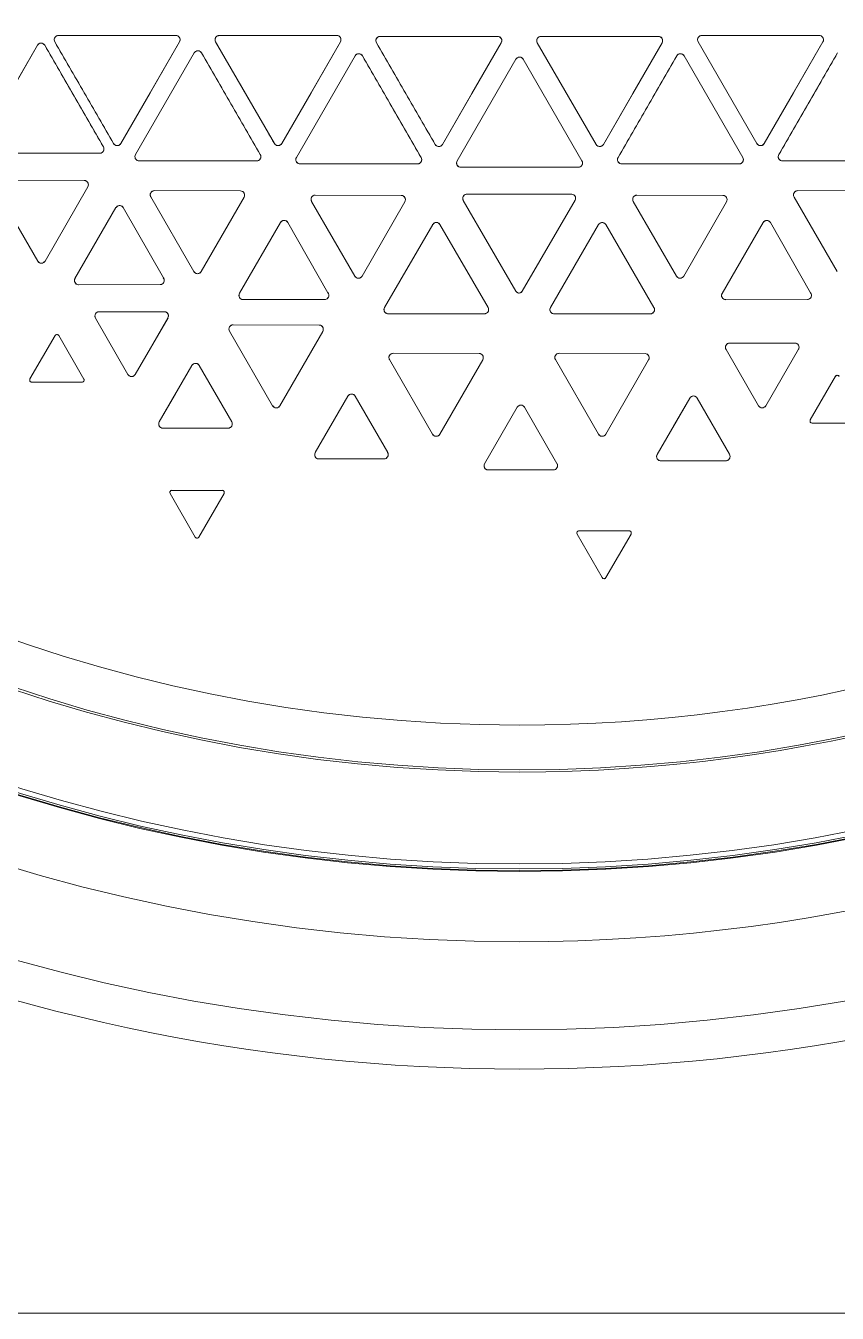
# Model space of a CAD drawing. Header units: millimetres. Extents: x 177 to 25619, y -4018 to 1995.
# Drawn here: x 1574.3 to 1765.7, y -2323.1 to -2019.4 of the extents above; entities that cross this region are included whole.
import ezdxf

# ---------------------------------------------------------------- set-up
doc = ezdxf.new("R2010")
doc.units = ezdxf.units.MM
doc.layers.add('A-ELEC-MECH-EQUIP', color=7, linetype='Continuous', lineweight=5)
doc.layers.add('CASSETTE UNIT 2.5 TR', color=7, linetype='Continuous', lineweight=9)

# ---------------------------------------------------------------- blocks, each defined once
blk = doc.blocks.new('CAN_MC-MCH_Cassette Indoor Unit3 - 2_0 TR-1100603-CONCOURSE LEVEL  VAC LAYOUT SHEET 2 OF 2')
at = {"layer": 'A-ELEC-MECH-EQUIP', "color": 3, "true_color": 0x00ff00}
for p, q in [((-500.38, 459.13), (-500.38, -459.13)), ((-500.38, -459.13), (-500.38, 459.13)), ((-226.73, 98.94), (-226.73, 126.64)), ((-201.25, 113.65), (-225.24, 127.5)), ((-225.24, 127.5), (-201.25, 113.65)), ((-234.58, 123.75), (-252.17, 113.57)), ((-252.17, 113.57), (-234.58, 123.75)), ((-233.13, 102.61), (-233.08, 122.89)), ((-233.08, 122.89), (-233.13, 102.61)), ((-280.74, 114.95), (-280.74, 103.1)), ((-280.74, 103.1), (-280.74, 114.95)), ((-269.71, 109.48), (-279.97, 115.39)), ((-279.97, 115.39), (-269.71, 109.48)), ((-252.17, 111.84), (-234.64, 101.75)), ((-234.64, 101.75), (-252.17, 111.84)), ((-252.17, 111.84), (-252.17, 111.84)), ((-201.25, 111.92), (-225.24, 98.07)), ((-224.44, 95.69), (-200.45, 109.54)), ((-280, 102.66), (-269.71, 108.6)), ((-269.71, 108.6), (-280, 102.66)), ((-198.95, 108.67), (-198.95, 80.97)), ((-257.75, 103.91), (-257.7, 84.66)), ((-257.7, 84.66), (-257.75, 103.91)), ((-239.56, 95.11), (-256.25, 104.78)), ((-256.25, 104.78), (-239.56, 95.11)), ((-280, 102.66), (-280, 102.66)), ((-233.13, 102.61), (-233.13, 102.61)), ((-265.63, 99.94), (-278.91, 92.29)), ((-278.91, 92.29), (-265.63, 99.94)), ((-265.63, 99.94), (-265.63, 99.94)), ((-264.11, 83.71), (-264.11, 99.05)), ((-264.11, 99.05), (-264.11, 83.71)), ((-278.91, 92.29), (-278.91, 92.29)), ((-256.11, 83.94), (-239.56, 93.38)), ((-239.56, 93.38), (-256.11, 83.94)), ((-239.56, 93.38), (-239.56, 93.38)), ((-200.45, 80.11), (-224.44, 93.96)), ((-224.44, 93.96), (-224.44, 93.96)), ((-265.59, 82.84), (-278.91, 90.57)), ((-228.53, 61.93), (-228.53, 89.63)), ((-228.53, 89.63), (-228.53, 89.63)), ((-203.05, 76.64), (-227.04, 90.5)), ((-227.04, 90.5), (-203.05, 76.64)), ((-237.05, 86.9), (-254.64, 76.72)), ((-254.64, 76.72), (-237.05, 86.9)), ((-235.6, 65.77), (-235.55, 86.04)), ((-235.55, 86.04), (-235.6, 65.77)), ((-235.55, 86.04), (-235.55, 86.04)), ((-307, 82.36), (-317.28, 76.42)), ((-317.28, 76.42), (-307, 82.36)), ((-307, 82.36), (-307, 82.36)), ((-291.59, 84.04), (-291.59, 68.7)), ((-291.59, 68.7), (-291.59, 84.04)), ((-290.1, 84.92), (-276.79, 77.19)), ((-256.11, 83.94), (-256.11, 83.94)), ((-306.26, 70.07), (-306.26, 81.92)), ((-306.26, 81.92), (-306.26, 70.07)), ((-317.28, 75.54), (-307.02, 69.63)), ((-307.02, 69.63), (-317.28, 75.54)), ((-290.06, 67.82), (-276.79, 75.47)), ((-276.79, 75.47), (-290.06, 67.82)), ((-276.79, 75.47), (-276.79, 75.47)), ((-254.64, 74.99), (-237.11, 64.91)), ((-237.11, 64.91), (-254.64, 74.99)), ((-254.64, 74.99), (-254.64, 74.99)), ((-203.05, 74.92), (-227.04, 61.07)), ((-224.44, 57.76), (-200.45, 71.61)), ((-198.95, 70.74), (-198.95, 43.04)), ((-290.06, 67.82), (-290.06, 67.82)), ((-268.7, 68.34), (-286.3, 58.16)), ((-286.3, 58.16), (-268.7, 68.34)), ((-267.26, 47.2), (-267.2, 67.48)), ((-267.2, 67.48), (-267.26, 47.2)), ((-267.2, 67.48), (-267.2, 67.48)), ((-261.26, 65.1), (-261.21, 45.84)), ((-261.21, 45.84), (-261.26, 65.1)), ((-243.07, 56.29), (-259.76, 65.97)), ((-259.76, 65.97), (-243.07, 56.29)), ((-235.6, 65.77), (-235.6, 65.77)), ((-286.3, 56.43), (-268.76, 46.34)), ((-268.76, 46.34), (-286.3, 56.43)), ((-286.3, 56.43), (-286.3, 56.43)), ((-200.45, 42.18), (-224.44, 56.03)), ((-224.44, 56.03), (-224.44, 56.03)), ((-259.62, 45.13), (-243.07, 54.57)), ((-243.07, 54.57), (-259.62, 45.13)), ((-243.07, 54.57), (-243.07, 54.57)), ((-229.23, 51.7), (-229.23, 24)), ((-229.23, 24), (-229.23, 51.7)), ((-229.23, 51.7), (-229.23, 51.7)), ((-203.75, 38.72), (-227.74, 52.57)), ((-227.74, 52.57), (-203.75, 38.72)), ((-238.11, 48.97), (-255.71, 38.79)), ((-255.71, 38.79), (-238.11, 48.97)), ((-298.84, 47.25), (-298.84, 31.92)), ((-298.84, 31.92), (-298.84, 47.25)), ((-297.35, 48.13), (-284.04, 40.4)), ((-267.26, 47.2), (-267.26, 47.2)), ((-236.67, 27.84), (-236.61, 48.11)), ((-236.61, 48.11), (-236.67, 27.84)), ((-236.61, 48.11), (-236.61, 48.11)), ((-259.62, 45.13), (-259.62, 45.13)), ((-297.31, 31.03), (-284.04, 38.68)), ((-284.04, 38.68), (-297.31, 31.03)), ((-284.04, 38.68), (-284.04, 38.68)), ((-255.71, 37.07), (-238.17, 26.98)), ((-238.17, 26.98), (-255.71, 37.07)), ((-255.71, 37.07), (-255.71, 37.07)), ((-203.75, 36.99), (-227.74, 23.14)), ((-224.64, 19.83), (-200.65, 33.68)), ((-297.31, 31.03), (-297.31, 31.03)), ((-275.42, 30.61), (-293.01, 20.43)), ((-293.01, 20.43), (-275.42, 30.61)), ((-264.59, 30.92), (-264.59, 8.22)), ((-264.59, 8.22), (-264.59, 30.92)), ((-264.59, 30.92), (-264.59, 30.92)), ((-243.55, 20.42), (-263.11, 31.77)), ((-263.11, 31.77), (-243.55, 20.42)), ((-199.15, 32.82), (-199.15, 5.11)), ((-273.97, 9.47), (-273.92, 29.75)), ((-273.92, 29.75), (-273.97, 9.47)), ((-273.92, 29.75), (-273.92, 29.75)), ((-236.67, 27.84), (-236.67, 27.84)), ((-293.01, 18.7), (-275.47, 8.61)), ((-275.47, 8.61), (-293.01, 18.7)), ((-293.01, 18.7), (-293.01, 18.7)), ((-263.1, 7.35), (-243.55, 18.7)), ((-243.55, 18.7), (-263.1, 7.35)), ((-200.65, 4.25), (-224.64, 18.1)), ((-224.64, 18.1), (-224.64, 18.1)), ((-237.87, 13.2), (-259.28, 0.78)), ((-259.28, 0.78), (-237.87, 13.2)), ((-236.39, 0), (-236.39, 12.2)), ((-236.39, 12.2), (-236.39, -12.37)), ((-236.39, 12.2), (-236.39, 12.2)), ((-230.03, 13.77), (-230.03, 0)), ((-230.03, -13.93), (-230.03, 13.77)), ((-230.03, 13.77), (-230.03, 13.77)), ((-204.55, 0.79), (-228.54, 14.64)), ((-228.54, 14.64), (-204.55, 0.79)), ((-273.97, 9.47), (-273.97, 9.47)), ((-301.44, 7.32), (-301.44, 0)), ((-301.44, -8.02), (-301.44, 7.32)), ((-299.96, 8.19), (-286.64, 0.46)), ((-263.1, 7.35), (-263.1, 7.35)), ((-301.44, 0), (-301.44, -8.02)), ((-230.03, 0), (-230.03, -13.93)), ((-299.92, -8.9), (-286.64, -1.25)), ((-286.64, -1.25), (-299.92, -8.9)), ((-286.64, -1.25), (-286.64, -1.25)), ((-259.28, -0.71), (-237.79, -13.17)), ((-237.79, -13.17), (-259.28, -0.71)), ((-236.39, -12.37), (-236.39, 0)), ((-228.54, -14.79), (-204.55, -0.94)), ((-204.55, -0.94), (-228.54, -14.79)), ((-200.65, -4.25), (-224.64, -18.1)), ((-224.64, -18.1), (-200.65, -4.25)), ((-199.15, -5.11), (-199.15, -32.82)), ((-299.92, -8.9), (-299.92, -8.9)), ((-275.42, -8.52), (-293.01, -18.7)), ((-293.01, -18.7), (-275.42, -8.52)), ((-264.61, -8.21), (-264.61, -30.91)), ((-264.61, -30.91), (-264.61, -8.21)), ((-264.61, -8.21), (-264.61, -8.21)), ((-243.57, -18.7), (-263.13, -7.35)), ((-263.13, -7.35), (-243.57, -18.7)), ((-273.97, -29.66), (-273.92, -9.38)), ((-273.92, -9.38), (-273.97, -29.66)), ((-273.92, -9.38), (-273.92, -9.38)), ((-316.56, -13.63), (-326.85, -19.57)), ((-326.85, -19.57), (-316.56, -13.63)), ((-316.56, -13.63), (-316.56, -13.63)), ((-315.82, -25.92), (-315.82, -14.07)), ((-315.82, -14.07), (-315.82, -25.92)), ((-237.79, -13.17), (-237.79, -13.17)), ((-326.85, -20.44), (-316.59, -26.36)), ((-316.59, -26.36), (-326.85, -20.44)), ((-293.01, -20.43), (-275.47, -30.52)), ((-275.47, -30.52), (-293.01, -20.43)), ((-293.01, -20.43), (-293.01, -20.43)), ((-263.12, -31.77), (-243.57, -20.43)), ((-243.57, -20.43), (-263.12, -31.77)), ((-200.65, -33.68), (-224.64, -19.83)), ((-224.64, -19.83), (-224.64, -19.83)), ((-229.23, -24.16), (-229.23, -51.86)), ((-229.23, -51.86), (-229.23, -24.16)), ((-229.23, -24.16), (-229.23, -24.16)), ((-227.74, -23.29), (-203.75, -37.14)), ((-238.11, -26.89), (-255.71, -37.07)), ((-255.71, -37.07), (-238.11, -26.89)), ((-273.97, -29.66), (-273.97, -29.66)), ((-236.67, -48.02), (-236.61, -27.75)), ((-236.61, -27.75), (-236.67, -48.02)), ((-236.61, -27.75), (-236.61, -27.75)), ((-299.28, -33.37), (-299.28, -48.7)), ((-299.28, -48.7), (-299.28, -33.37)), ((-297.79, -32.49), (-284.48, -40.22)), ((-263.12, -31.77), (-263.12, -31.77)), ((-255.71, -38.79), (-238.17, -48.88)), ((-238.17, -48.88), (-255.71, -38.79)), ((-255.71, -38.79), (-255.71, -38.79)), ((-227.74, -52.72), (-203.75, -38.87)), ((-203.75, -38.87), (-227.74, -52.72)), ((-297.75, -49.59), (-284.48, -41.94)), ((-284.48, -41.94), (-297.75, -49.59)), ((-284.48, -41.94), (-284.48, -41.94)), ((-200.45, -42.18), (-224.44, -56.03)), ((-224.44, -56.03), (-200.45, -42.18)), ((-198.95, -43.04), (-198.95, -70.75)), ((-243.08, -57.51), (-259.78, -47.84)), ((-259.78, -47.84), (-243.08, -57.51)), ((-236.67, -48.02), (-236.67, -48.02)), ((-297.75, -49.59), (-297.75, -49.59)), ((-273.02, -48.78), (-286.3, -56.43)), ((-286.3, -56.43), (-273.02, -48.78)), ((-273.02, -48.78), (-273.02, -48.78)), ((-271.5, -65), (-271.5, -49.66)), ((-271.5, -49.66), (-271.5, -65)), ((-261.27, -48.71), (-261.22, -67.96)), ((-261.22, -67.96), (-261.27, -48.71)), ((-286.3, -56.43), (-286.3, -56.43)), ((-272.98, -65.88), (-286.3, -58.15)), ((-259.63, -68.68), (-243.08, -59.24)), ((-243.08, -59.24), (-259.63, -68.68)), ((-243.08, -59.24), (-243.08, -59.24)), ((-200.45, -71.61), (-224.44, -57.75)), ((-224.44, -57.75), (-224.44, -57.75)), ((-228.53, -89.78), (-228.53, -62.09)), ((-228.53, -62.09), (-228.53, -62.09)), ((-227.04, -61.22), (-203.05, -75.07)), ((-237.05, -64.81), (-254.64, -74.99)), ((-254.64, -74.99), (-237.05, -64.81)), ((-235.6, -85.95), (-235.55, -65.68)), ((-235.55, -65.68), (-235.6, -85.95)), ((-235.55, -65.68), (-235.55, -65.68)), ((-290.38, -69.07), (-290.38, -80.92)), ((-290.38, -80.92), (-290.38, -69.07)), ((-279.35, -74.57), (-289.64, -68.63)), ((-289.64, -68.63), (-279.35, -74.57)), ((-289.64, -68.63), (-289.64, -68.63)), ((-259.63, -68.68), (-259.63, -68.68))]:
    blk.add_line(p, q, dxfattribs=at)
at = {"layer": 'A-ELEC-MECH-EQUIP', "color": 3, "true_color": 0x00ff00, "flags": 128}
for points in [[(-200.45, 109.54), (-200.23, 109.63), (-200.01, 109.67), (-199.77, 109.66), (-199.55, 109.59), (-199.35, 109.48), (-199.19, 109.32), (-199.06, 109.12), (-198.98, 108.9), (-198.95, 108.67)], [(-198.95, 80.97), (-198.95, 94.82), (-198.95, 108.67)], [(-225.24, 98.07), (-225.45, 97.98), (-225.68, 97.94), (-225.91, 97.95), (-226.13, 98.02), (-226.33, 98.13), (-226.5, 98.29), (-226.63, 98.49), (-226.71, 98.71), (-226.73, 98.94)], [(-224.44, 93.96), (-224.63, 94.1), (-224.78, 94.28), (-224.88, 94.48), (-224.93, 94.71), (-224.93, 94.94), (-224.88, 95.16), (-224.77, 95.37), (-224.62, 95.55), (-224.44, 95.69)], [(-224.44, 93.96), (-212.45, 87.04), (-200.45, 80.11)], [(-278.91, 90.57), (-272.25, 86.71), (-265.58, 82.87)], [(-228.53, 89.63), (-228.51, 89.86), (-228.43, 90.08), (-228.3, 90.28), (-228.13, 90.43), (-227.93, 90.55), (-227.71, 90.62), (-227.48, 90.63), (-227.25, 90.59), (-227.04, 90.5)], [(-276.79, 77.19), (-283.45, 81.05), (-290.12, 84.89)], [(-198.95, 80.97), (-198.98, 80.74), (-199.06, 80.52), (-199.19, 80.33), (-199.35, 80.17), (-199.55, 80.05), (-199.77, 79.99), (-200.01, 79.98), (-200.23, 80.02), (-200.45, 80.11)], [(-200.45, 71.61), (-200.23, 71.7), (-200.01, 71.74), (-199.77, 71.73), (-199.55, 71.66), (-199.35, 71.55), (-199.19, 71.39), (-199.06, 71.19), (-198.98, 70.98), (-198.95, 70.74)], [(-198.95, 43.04), (-198.95, 56.89), (-198.95, 70.74)], [(-227.04, 61.07), (-227.25, 60.98), (-227.48, 60.94), (-227.71, 60.95), (-227.93, 61.01), (-228.13, 61.13), (-228.3, 61.29), (-228.43, 61.48), (-228.51, 61.7), (-228.53, 61.93)], [(-224.44, 56.03), (-224.63, 56.17), (-224.78, 56.35), (-224.88, 56.56), (-224.93, 56.78), (-224.93, 57.01), (-224.88, 57.23), (-224.77, 57.44), (-224.62, 57.62), (-224.44, 57.76)], [(-224.44, 56.03), (-212.44, 49.11), (-200.45, 42.18)], [(-229.23, 51.7), (-229.21, 51.93), (-229.13, 52.15), (-229, 52.35), (-228.83, 52.51), (-228.63, 52.62), (-228.41, 52.69), (-228.18, 52.7), (-227.95, 52.66), (-227.74, 52.57)], [(-284.04, 40.4), (-290.7, 44.26), (-297.37, 48.1)], [(-198.95, 43.04), (-198.98, 42.81), (-199.06, 42.59), (-199.19, 42.4), (-199.35, 42.24), (-199.55, 42.12), (-199.77, 42.06), (-200.01, 42.05), (-200.23, 42.09), (-200.45, 42.18)], [(-200.65, 33.68), (-200.43, 33.77), (-200.21, 33.81), (-199.97, 33.8), (-199.75, 33.73), (-199.55, 33.62), (-199.39, 33.46), (-199.26, 33.26), (-199.18, 33.05), (-199.15, 32.82)], [(-199.15, 5.11), (-199.15, 18.96), (-199.15, 32.82)], [(-227.74, 23.14), (-227.95, 23.05), (-228.18, 23.01), (-228.41, 23.02), (-228.63, 23.08), (-228.83, 23.2), (-229, 23.36), (-229.13, 23.55), (-229.21, 23.77), (-229.23, 24)], [(-224.64, 18.1), (-224.83, 18.24), (-224.98, 18.42), (-225.08, 18.63), (-225.13, 18.85), (-225.13, 19.08), (-225.08, 19.31), (-224.97, 19.51), (-224.82, 19.69), (-224.64, 19.83)], [(-224.64, 18.1), (-212.64, 11.18), (-200.65, 4.25)], [(-230.03, 13.77), (-230.01, 14), (-229.93, 14.22), (-229.8, 14.42), (-229.63, 14.58), (-229.43, 14.69), (-229.21, 14.76), (-228.98, 14.77), (-228.75, 14.73), (-228.54, 14.64)], [(-286.64, 0.46), (-293.3, 4.33), (-299.98, 8.16)], [(-199.15, 5.11), (-199.18, 4.88), (-199.26, 4.66), (-199.39, 4.47), (-199.55, 4.31), (-199.75, 4.2), (-199.97, 4.13), (-200.21, 4.12), (-200.43, 4.16), (-200.65, 4.25)], [(-200.65, -4.25), (-200.43, -4.16), (-200.21, -4.12), (-199.97, -4.13), (-199.75, -4.2), (-199.55, -4.31), (-199.39, -4.47), (-199.26, -4.66), (-199.18, -4.88), (-199.15, -5.11)], [(-199.15, -32.82), (-199.15, -18.97), (-199.15, -5.11)], [(-228.54, -14.79), (-228.75, -14.88), (-228.98, -14.92), (-229.21, -14.91), (-229.43, -14.84), (-229.63, -14.73), (-229.8, -14.57), (-229.93, -14.38), (-230.01, -14.16), (-230.03, -13.93)], [(-224.64, -19.83), (-224.83, -19.69), (-224.98, -19.51), (-225.08, -19.3), (-225.13, -19.08), (-225.13, -18.85), (-225.08, -18.62), (-224.97, -18.42), (-224.82, -18.24), (-224.64, -18.1)], [(-224.64, -19.83), (-212.64, -26.75), (-200.65, -33.68)], [(-229.23, -24.16), (-229.21, -23.92), (-229.13, -23.71), (-229, -23.51), (-228.83, -23.35), (-228.63, -23.24), (-228.41, -23.17), (-228.18, -23.16), (-227.95, -23.2), (-227.74, -23.29)], [(-284.48, -40.22), (-291.14, -36.36), (-297.81, -32.52)], [(-199.15, -32.82), (-199.18, -33.05), (-199.26, -33.27), (-199.39, -33.46), (-199.55, -33.62), (-199.75, -33.73), (-199.97, -33.8), (-200.21, -33.81), (-200.43, -33.77), (-200.65, -33.68)], [(-200.45, -42.18), (-200.23, -42.09), (-200.01, -42.05), (-199.77, -42.06), (-199.55, -42.13), (-199.35, -42.24), (-199.19, -42.4), (-199.06, -42.59), (-198.98, -42.81), (-198.95, -43.04)], [(-198.95, -70.75), (-198.95, -56.89), (-198.95, -43.04)], [(-227.74, -52.72), (-227.95, -52.81), (-228.18, -52.85), (-228.41, -52.84), (-228.63, -52.77), (-228.83, -52.66), (-229, -52.5), (-229.13, -52.31), (-229.21, -52.09), (-229.23, -51.86)], [(-224.44, -57.75), (-224.63, -57.62), (-224.78, -57.44), (-224.88, -57.23), (-224.93, -57.01), (-224.93, -56.78), (-224.88, -56.55), (-224.77, -56.35), (-224.62, -56.17), (-224.44, -56.03)], [(-286.3, -58.15), (-279.64, -62.01), (-272.97, -65.85)], [(-224.44, -57.75), (-212.44, -64.68), (-200.45, -71.61)], [(-228.53, -62.09), (-228.51, -61.85), (-228.43, -61.63), (-228.3, -61.44), (-228.13, -61.28), (-227.93, -61.17), (-227.71, -61.1), (-227.48, -61.09), (-227.25, -61.13), (-227.04, -61.22)], [(-198.95, -70.75), (-198.98, -70.98), (-199.06, -71.19), (-199.19, -71.39), (-199.35, -71.55), (-199.55, -71.66), (-199.77, -71.73), (-200.01, -71.74), (-200.23, -71.7), (-200.45, -71.61)]]:
    blk.add_lwpolyline(points, dxfattribs=at)
at = {"layer": 'A-ELEC-MECH-EQUIP', "color": 3, "true_color": 0x00ff00}
for centre, radius, start, end in [((0, 0), 433.5, 360, 180), ((0, 0), 412.75, 0, 180), ((0, 0), 396.14, 360, 180), ((0, 0), 395.97, 360, 180), ((0, 0), 395.57, 360, 180), ((0, 0), 394.39, 360, 180), ((0, 0), 372.71, 0, 180), ((0, 0), 372.2, 360, 180), ((0, 0), 361.63, 0, 180), ((0, 0), 442.79, 132.0767, 227.9233), ((0, 0), 442.79, 132.0767, 227.9233), ((-280.23, 114.95), 0.509, 60.0292, 180), ((-251.67, 112.71), 0.998, 120.0546, 239.9454), ((-201.75, 112.79), 0.996, 300, 60), ((-269.97, 109.04), 0.505, 300, 60.0292), ((-256.75, 103.91), 0.997, 60.0031, 180.1514), ((-280.24, 103.1), 0.499, 180, 299.1938), ((-234.14, 102.62), 1, 240.0867, 359.3038), ((-265.13, 99.05), 1.02, 360, 119.8261), ((-240.06, 94.24), 0.998, 300.0869, 59.9131), ((-278.41, 91.43), 0.992, 120.1521, 239.8479), ((-236.55, 86.04), 0.999, 0.1188, 120.0546), ((-306.75, 81.92), 0.499, 360, 119.1938), ((-290.61, 84.04), 0.976, 59.8939, 180), ((-265.09, 83.71), 0.976, 239.8939, 0), ((-256.74, 84.66), 0.956, 180.1514, 311.4587), ((-317.03, 75.98), 0.505, 120, 240.0292), ((-277.29, 76.33), 0.992, 300.1521, 59.8479), ((-254.14, 75.86), 0.998, 120.0546, 239.9454), ((-203.55, 75.78), 0.996, 300, 60), ((-306.76, 70.07), 0.509, 240.0292, 360), ((-290.57, 68.7), 1.02, 180, 299.8261), ((-268.2, 67.47), 0.999, 0.1188, 120.0546), ((-260.26, 65.1), 0.997, 60.0031, 180.1514), ((-236.61, 65.78), 1, 240.0867, 359.3038), ((-285.8, 57.29), 0.998, 120.0546, 239.9454), ((-243.57, 55.43), 0.998, 300.0869, 59.9131), ((-237.61, 48.11), 0.999, 0.1188, 120.0546), ((-297.86, 47.25), 0.976, 59.8939, 180), ((-268.26, 47.21), 1, 240.0867, 359.3038), ((-260.25, 45.85), 0.956, 180.1514, 311.4587), ((-284.54, 39.54), 0.992, 300.1521, 59.8479), ((-255.21, 37.93), 0.998, 120.0546, 239.9454), ((-204.25, 37.85), 0.996, 300, 60), ((-297.82, 31.92), 1.02, 180, 299.8261), ((-274.92, 29.74), 0.999, 0.1188, 120.0546), ((-263.61, 30.92), 0.981, 59.8757, 180.2334), ((-237.67, 27.85), 1, 240.0867, 359.3038), ((-292.51, 19.57), 0.998, 120.0546, 239.9454), ((-244.05, 19.56), 0.996, 300.1324, 59.8757), ((-237.37, 12.35), 0.991, 351.4027, 120.1324), ((-274.97, 9.48), 1, 240.0867, 359.3038), ((-300.46, 7.32), 0.976, 59.8939, 180), ((-263.6, 8.22), 0.996, 179.9888, 299.7627), ((0, 0), 433.5, 180, 360), ((0, 0), 412.75, 180, 0), ((0, 0), 396.14, 180, 360), ((0, 0), 395.97, 180, 360), ((0, 0), 395.57, 180, 360), ((0, 0), 394.39, 180, 360), ((0, 0), 372.71, 180, 0), ((0, 0), 372.2, 180, 360), ((0, 0), 361.63, 180, 0), ((-287.14, -0.4), 0.992, 300.1521, 59.8479), ((-258.84, 0.04), 0.859, 120.1324, 239.8757), ((-205.05, -0.08), 0.996, 300, 60), ((-300.42, -8.02), 1.02, 180, 299.8261), ((-274.92, -9.39), 0.999, 0.1188, 120.0546), ((-263.62, -8.2), 0.981, 59.8757, 180.2334), ((-316.32, -14.07), 0.499, 360, 119.1938), ((-237.33, -12.37), 0.932, 240, 0), ((-326.59, -20), 0.505, 120, 240.0292), ((-292.51, -19.56), 0.998, 120.0546, 239.9454), ((-244.07, -19.56), 0.996, 300.1324, 59.8757), ((-316.33, -25.92), 0.509, 240.0292, 360), ((-237.61, -27.75), 0.999, 0.1188, 120.0546), ((-274.97, -29.65), 1, 240.0867, 359.3038), ((-298.3, -33.37), 0.976, 59.8939, 180), ((-263.61, -30.91), 0.996, 179.9888, 299.7627), ((-255.21, -37.93), 0.998, 120.0546, 239.9454), ((-204.25, -38), 0.996, 300, 60), ((-284.98, -41.08), 0.992, 300.1521, 59.8479), ((-260.27, -48.71), 0.997, 60.0031, 180.1514), ((-237.67, -48.01), 1, 240.0867, 359.3038), ((-298.26, -48.7), 1.02, 180, 299.8261), ((-272.52, -49.66), 1.02, 0, 119.8261), ((-285.8, -57.29), 0.992, 120.1521, 239.8479), ((-243.58, -58.38), 0.998, 300.0869, 59.9131), ((-272.48, -65), 0.976, 239.8939, 360), ((-236.55, -65.68), 0.999, 0.1188, 120.0546), ((-289.88, -69.07), 0.499, 60.8062, 180), ((-260.26, -67.96), 0.956, 180.1514, 311.4587), ((-279.61, -75.01), 0.505, 299.9708, 60)]:
    blk.add_arc(centre, radius, start, end, dxfattribs=at)
for points in [[(-226.73, 126.64), (-226.73, 122.02), (-226.73, 112.79), (-226.73, 103.55), (-226.73, 98.94)], [(-279.97, 115.39), (-280.05, 115.44), (-280.23, 115.48), (-280.49, 115.41), (-280.69, 115.22), (-280.74, 115.04), (-280.74, 114.95)], [(-269.71, 108.6), (-269.64, 108.64), (-269.51, 108.77), (-269.44, 109.04), (-269.51, 109.3), (-269.64, 109.43), (-269.71, 109.48)], [(-225.24, 98.07), (-221.24, 100.38), (-213.24, 105), (-205.25, 109.62), (-201.25, 111.92)], [(-200.45, 109.54), (-204.45, 107.23), (-212.44, 102.61), (-220.44, 97.99), (-224.44, 95.69)], [(-280.74, 103.1), (-280.74, 103.01), (-280.69, 102.84), (-280.5, 102.65), (-280.25, 102.58), (-280.07, 102.62), (-280, 102.66)], [(-264.11, 99.05), (-264.11, 99.15), (-264.14, 99.36), (-264.27, 99.63), (-264.48, 99.86), (-264.75, 100.01), (-265.05, 100.08), (-265.36, 100.06), (-265.55, 99.99), (-265.63, 99.94)], [(-228.53, 89.63), (-228.53, 85.01), (-228.53, 75.78), (-228.53, 66.55), (-228.53, 61.93)], [(-235.55, 86.04), (-235.55, 86.14), (-235.58, 86.34), (-235.71, 86.61), (-235.92, 86.83), (-236.18, 86.98), (-236.48, 87.05), (-236.78, 87.03), (-236.96, 86.95), (-237.05, 86.9)], [(-306.26, 81.92), (-306.26, 82.01), (-306.3, 82.18), (-306.49, 82.37), (-306.75, 82.44), (-306.92, 82.4), (-307, 82.36)], [(-257.7, 84.66), (-257.7, 84.55), (-257.66, 84.34), (-257.51, 84.06), (-257.28, 83.85), (-256.99, 83.72), (-256.67, 83.69), (-256.37, 83.76), (-256.19, 83.87), (-256.11, 83.94)], [(-317.28, 76.42), (-317.36, 76.38), (-317.48, 76.25), (-317.56, 75.98), (-317.49, 75.72), (-317.36, 75.59), (-317.28, 75.54)], [(-227.04, 61.07), (-223.04, 63.38), (-215.04, 67.99), (-207.05, 72.61), (-203.05, 74.92)], [(-307.02, 69.63), (-306.94, 69.58), (-306.77, 69.54), (-306.5, 69.61), (-306.3, 69.8), (-306.26, 69.98), (-306.26, 70.07)], [(-200.45, 71.61), (-204.45, 69.3), (-212.44, 64.68), (-220.44, 60.06), (-224.44, 57.76)], [(-291.59, 68.7), (-291.59, 68.6), (-291.56, 68.4), (-291.42, 68.12), (-291.21, 67.9), (-290.95, 67.74), (-290.65, 67.67), (-290.34, 67.7), (-290.15, 67.77), (-290.06, 67.82)], [(-267.2, 67.48), (-267.2, 67.57), (-267.23, 67.77), (-267.37, 68.05), (-267.57, 68.27), (-267.83, 68.42), (-268.13, 68.48), (-268.43, 68.46), (-268.62, 68.39), (-268.7, 68.34)], [(-236.61, 48.11), (-236.61, 48.21), (-236.64, 48.41), (-236.78, 48.68), (-236.98, 48.9), (-237.24, 49.05), (-237.54, 49.12), (-237.84, 49.1), (-238.03, 49.02), (-238.11, 48.97)], [(-261.21, 45.84), (-261.21, 45.74), (-261.17, 45.53), (-261.02, 45.25), (-260.79, 45.04), (-260.5, 44.91), (-260.19, 44.88), (-259.88, 44.95), (-259.7, 45.06), (-259.62, 45.13)], [(-227.74, 23.14), (-223.74, 25.45), (-215.74, 30.06), (-207.75, 34.68), (-203.75, 36.99)], [(-200.65, 33.68), (-204.65, 31.37), (-212.64, 26.75), (-220.64, 22.14), (-224.64, 19.83)], [(-298.84, 31.92), (-298.84, 31.81), (-298.81, 31.61), (-298.67, 31.33), (-298.46, 31.11), (-298.2, 30.95), (-297.9, 30.89), (-297.59, 30.91), (-297.4, 30.98), (-297.31, 31.03)], [(-273.92, 29.75), (-273.92, 29.85), (-273.95, 30.05), (-274.08, 30.32), (-274.29, 30.54), (-274.55, 30.69), (-274.84, 30.76), (-275.14, 30.73), (-275.33, 30.66), (-275.42, 30.61)], [(-263.11, 31.77), (-263.2, 31.82), (-263.38, 31.89), (-263.68, 31.91), (-263.97, 31.85), (-264.23, 31.7), (-264.43, 31.48), (-264.56, 31.21), (-264.59, 31.01), (-264.59, 30.92)], [(-299.98, 8.16), (-300.06, 8.21), (-300.24, 8.28), (-300.54, 8.31), (-300.82, 8.24), (-301.08, 8.09), (-301.28, 7.88), (-301.41, 7.61), (-301.44, 7.42), (-301.44, 7.32)], [(-264.59, 8.22), (-264.59, 8.12), (-264.56, 7.92), (-264.43, 7.65), (-264.23, 7.43), (-263.97, 7.27), (-263.67, 7.21), (-263.37, 7.23), (-263.19, 7.3), (-263.1, 7.35)], [(-286.23, 0), (-286.28, 0.1), (-286.39, 0.28), (-286.55, 0.41), (-286.64, 0.46)], [(-259.28, 0.78), (-259.37, 0.73), (-259.53, 0.59), (-259.68, 0.31), (-259.71, 0.1), (-259.7, 0)], [(-259.7, 0), (-259.7, -0.1), (-259.66, -0.29), (-259.51, -0.54), (-259.36, -0.66), (-259.28, -0.71)], [(-204.05, 0), (-204.06, 0.11), (-204.11, 0.32), (-204.29, 0.6), (-204.45, 0.73), (-204.55, 0.79)], [(-204.55, -0.94), (-204.39, -0.85), (-204.12, -0.57), (-204.04, -0.19), (-204.05, 0)], [(-301.44, -8.02), (-301.44, -8.12), (-301.41, -8.32), (-301.28, -8.6), (-301.07, -8.83), (-300.8, -8.98), (-300.5, -9.05), (-300.19, -9.03), (-300, -8.95), (-299.92, -8.9)], [(-273.92, -9.38), (-273.92, -9.28), (-273.95, -9.08), (-274.08, -8.81), (-274.29, -8.59), (-274.55, -8.44), (-274.84, -8.37), (-275.14, -8.4), (-275.33, -8.47), (-275.42, -8.52)], [(-263.13, -7.35), (-263.22, -7.3), (-263.4, -7.23), (-263.7, -7.21), (-263.99, -7.27), (-264.25, -7.42), (-264.45, -7.64), (-264.58, -7.91), (-264.61, -8.11), (-264.61, -8.21)], [(-315.82, -14.07), (-315.82, -13.98), (-315.87, -13.81), (-316.06, -13.62), (-316.31, -13.54), (-316.49, -13.59), (-316.56, -13.63)], [(-326.85, -19.57), (-326.92, -19.61), (-327.05, -19.74), (-327.12, -20), (-327.05, -20.27), (-326.92, -20.4), (-326.85, -20.44)], [(-203.75, -37.14), (-207.75, -34.83), (-215.74, -30.22), (-223.74, -25.6), (-227.74, -23.29)], [(-316.59, -26.36), (-316.51, -26.4), (-316.33, -26.45), (-316.07, -26.38), (-315.87, -26.19), (-315.82, -26.01), (-315.82, -25.92)], [(-236.61, -27.75), (-236.61, -27.65), (-236.64, -27.45), (-236.78, -27.18), (-236.98, -26.96), (-237.24, -26.81), (-237.54, -26.74), (-237.84, -26.76), (-238.03, -26.84), (-238.11, -26.89)], [(-297.81, -32.52), (-297.89, -32.47), (-298.08, -32.4), (-298.37, -32.38), (-298.66, -32.44), (-298.92, -32.59), (-299.12, -32.81), (-299.25, -33.07), (-299.28, -33.27), (-299.28, -33.37)], [(-264.61, -30.91), (-264.61, -31.01), (-264.58, -31.2), (-264.45, -31.48), (-264.25, -31.7), (-263.99, -31.85), (-263.69, -31.92), (-263.39, -31.89), (-263.21, -31.82), (-263.12, -31.77)], [(-259.78, -47.84), (-259.86, -47.79), (-260.05, -47.72), (-260.35, -47.7), (-260.64, -47.76), (-260.91, -47.92), (-261.11, -48.14), (-261.24, -48.41), (-261.27, -48.61), (-261.27, -48.71)], [(-299.28, -48.7), (-299.28, -48.81), (-299.24, -49.01), (-299.11, -49.29), (-298.9, -49.51), (-298.64, -49.67), (-298.34, -49.73), (-298.03, -49.71), (-297.84, -49.64), (-297.75, -49.59)], [(-271.5, -49.66), (-271.5, -49.56), (-271.53, -49.36), (-271.66, -49.08), (-271.87, -48.86), (-272.14, -48.7), (-272.44, -48.63), (-272.75, -48.66), (-272.94, -48.73), (-273.02, -48.78)], [(-228.53, -62.09), (-228.53, -66.7), (-228.53, -75.94), (-228.53, -85.17), (-228.53, -89.78)], [(-203.05, -75.07), (-207.05, -72.76), (-215.04, -68.15), (-223.04, -63.53), (-227.04, -61.22)], [(-272.97, -65.85), (-272.88, -65.9), (-272.7, -65.97), (-272.4, -65.99), (-272.12, -65.93), (-271.86, -65.78), (-271.66, -65.56), (-271.53, -65.3), (-271.5, -65.1), (-271.5, -65)], [(-235.55, -65.68), (-235.55, -65.58), (-235.58, -65.38), (-235.71, -65.11), (-235.92, -64.88), (-236.18, -64.73), (-236.48, -64.67), (-236.78, -64.69), (-236.96, -64.77), (-237.05, -64.81)], [(-289.64, -68.63), (-289.71, -68.59), (-289.89, -68.55), (-290.15, -68.62), (-290.33, -68.81), (-290.38, -68.98), (-290.38, -69.07)], [(-261.22, -67.96), (-261.22, -68.07), (-261.19, -68.28), (-261.03, -68.56), (-260.8, -68.77), (-260.51, -68.9), (-260.2, -68.93), (-259.89, -68.86), (-259.71, -68.75), (-259.63, -68.68)], [(-279.35, -75.45), (-279.28, -75.4), (-279.15, -75.27), (-279.08, -75.01), (-279.15, -74.74), (-279.28, -74.61), (-279.35, -74.57)]]:
    blk.add_open_spline(points, degree=3, dxfattribs=at)
for points, knots in [([(-252.17, 113.57), (-252.3, 113.49), (-252.53, 113.29), (-252.68, 112.91), (-252.68, 112.55), (-252.59, 112.27), (-252.42, 112.02), (-252.26, 111.89), (-252.17, 111.84)], [-1, -1, -1, -1, -0.785714, -0.571429, -0.428571, -0.285714, -0.142857, 0, 0, 0, 0]), ([(-201.25, 111.92), (-201.12, 112), (-200.89, 112.21), (-200.75, 112.59), (-200.75, 112.94), (-200.83, 113.23), (-201, 113.48), (-201.16, 113.6), (-201.25, 113.65)], [-1, -1, -1, -1, -0.785714, -0.571429, -0.428571, -0.285714, -0.142857, 0, 0, 0, 0]), ([(-198.95, 108.67), (-198.95, 108.78), (-198.98, 108.97), (-199.11, 109.24), (-199.32, 109.47), (-199.56, 109.6), (-199.8, 109.67), (-200.1, 109.68), (-200.31, 109.61), (-200.45, 109.54)], [0, 0, 0, 0, 0.142857, 0.285714, 0.428571, 0.571429, 0.678571, 0.785714, 1, 1, 1, 1]), ([(-256.25, 104.78), (-256.38, 104.85), (-256.67, 104.94), (-257.18, 104.87), (-257.63, 104.51), (-257.75, 104.11), (-257.75, 103.91)], [-1, -1, -1, -1, -0.785714, -0.571429, -0.285714, 0, 0, 0, 0]), ([(-234.64, 101.75), (-234.51, 101.68), (-234.22, 101.59), (-233.71, 101.66), (-233.26, 102.02), (-233.14, 102.41), (-233.13, 102.61)], [-1, -1, -1, -1, -0.785714, -0.571429, -0.285714, 0, 0, 0, 0]), ([(-226.73, 98.94), (-226.73, 98.83), (-226.7, 98.64), (-226.57, 98.36), (-226.37, 98.14), (-226.13, 98), (-225.89, 97.94), (-225.58, 97.93), (-225.37, 98), (-225.24, 98.07)], [0, 0, 0, 0, 0.142857, 0.285714, 0.428571, 0.571429, 0.678571, 0.785714, 1, 1, 1, 1]), ([(-239.56, 93.38), (-239.43, 93.45), (-239.21, 93.66), (-239.06, 94.04), (-239.06, 94.39), (-239.15, 94.68), (-239.32, 94.93), (-239.47, 95.06), (-239.56, 95.11)], [-1, -1, -1, -1, -0.785714, -0.571429, -0.428571, -0.285714, -0.142857, 0, 0, 0, 0]), ([(-224.44, 95.69), (-224.61, 95.58), (-224.82, 95.36), (-224.94, 94.97), (-224.94, 94.7), (-224.88, 94.46), (-224.74, 94.19), (-224.57, 94.04), (-224.44, 93.96)], [0, 0, 0, 0, 0.285714, 0.428571, 0.571429, 0.678571, 0.785714, 1, 1, 1, 1]), ([(-278.91, 92.29), (-279.03, 92.21), (-279.26, 92.01), (-279.4, 91.63), (-279.4, 91.28), (-279.32, 90.99), (-279.15, 90.75), (-278.99, 90.62), (-278.91, 90.57)], [-1, -1, -1, -1, -0.785714, -0.571429, -0.428571, -0.285714, -0.142857, 0, 0, 0, 0]), ([(-227.04, 90.5), (-227.13, 90.55), (-227.31, 90.62), (-227.61, 90.64), (-227.91, 90.58), (-228.15, 90.44), (-228.32, 90.26), (-228.48, 90), (-228.53, 89.78), (-228.53, 89.63)], [0, 0, 0, 0, 0.142857, 0.285714, 0.428571, 0.571429, 0.678571, 0.785714, 1, 1, 1, 1]), ([(-290.12, 84.89), (-290.25, 84.96), (-290.53, 85.05), (-291.03, 84.98), (-291.47, 84.63), (-291.59, 84.24), (-291.59, 84.04)], [-1, -1, -1, -1, -0.785714, -0.571429, -0.285714, 0, 0, 0, 0]), ([(-265.58, 82.87), (-265.45, 82.8), (-265.16, 82.71), (-264.67, 82.78), (-264.23, 83.13), (-264.11, 83.52), (-264.11, 83.71)], [-1, -1, -1, -1, -0.785714, -0.571429, -0.285714, 0, 0, 0, 0]), ([(-200.45, 80.11), (-200.27, 80.01), (-199.97, 79.94), (-199.58, 80.03), (-199.34, 80.16), (-199.16, 80.34), (-199, 80.6), (-198.95, 80.82), (-198.95, 80.97)], [0, 0, 0, 0, 0.285714, 0.428571, 0.571429, 0.678571, 0.785714, 1, 1, 1, 1]), ([(-276.79, 75.47), (-276.66, 75.54), (-276.44, 75.75), (-276.29, 76.13), (-276.29, 76.48), (-276.38, 76.76), (-276.55, 77.01), (-276.71, 77.14), (-276.79, 77.19)], [-1, -1, -1, -1, -0.785714, -0.571429, -0.428571, -0.285714, -0.142857, 0, 0, 0, 0]), ([(-254.64, 76.72), (-254.77, 76.65), (-255, 76.44), (-255.15, 76.06), (-255.15, 75.71), (-255.06, 75.42), (-254.89, 75.17), (-254.73, 75.04), (-254.64, 74.99)], [-1, -1, -1, -1, -0.785714, -0.571429, -0.428571, -0.285714, -0.142857, 0, 0, 0, 0]), ([(-203.05, 74.92), (-202.92, 74.99), (-202.69, 75.2), (-202.55, 75.58), (-202.55, 75.93), (-202.63, 76.22), (-202.8, 76.47), (-202.96, 76.6), (-203.05, 76.64)], [-1, -1, -1, -1, -0.785714, -0.571429, -0.428571, -0.285714, -0.142857, 0, 0, 0, 0]), ([(-198.95, 70.74), (-198.95, 70.85), (-198.98, 71.04), (-199.11, 71.32), (-199.32, 71.54), (-199.56, 71.68), (-199.8, 71.74), (-200.1, 71.75), (-200.31, 71.68), (-200.45, 71.61)], [0, 0, 0, 0, 0.142857, 0.285714, 0.428571, 0.571429, 0.678571, 0.785714, 1, 1, 1, 1]), ([(-259.76, 65.97), (-259.89, 66.04), (-260.18, 66.13), (-260.69, 66.05), (-261.14, 65.7), (-261.26, 65.3), (-261.26, 65.1)], [-1, -1, -1, -1, -0.785714, -0.571429, -0.285714, 0, 0, 0, 0]), ([(-237.11, 64.91), (-236.98, 64.83), (-236.69, 64.74), (-236.18, 64.82), (-235.73, 65.17), (-235.61, 65.57), (-235.6, 65.77)], [-1, -1, -1, -1, -0.785714, -0.571429, -0.285714, 0, 0, 0, 0]), ([(-228.53, 61.93), (-228.53, 61.83), (-228.5, 61.63), (-228.37, 61.36), (-228.17, 61.14), (-227.93, 61), (-227.69, 60.94), (-227.38, 60.93), (-227.17, 60.99), (-227.04, 61.07)], [0, 0, 0, 0, 0.142857, 0.285714, 0.428571, 0.571429, 0.678571, 0.785714, 1, 1, 1, 1]), ([(-286.3, 58.16), (-286.42, 58.08), (-286.65, 57.88), (-286.8, 57.5), (-286.8, 57.14), (-286.71, 56.85), (-286.54, 56.61), (-286.38, 56.48), (-286.3, 56.43)], [-1, -1, -1, -1, -0.785714, -0.571429, -0.428571, -0.285714, -0.142857, 0, 0, 0, 0]), ([(-224.44, 57.76), (-224.61, 57.65), (-224.82, 57.43), (-224.94, 57.05), (-224.94, 56.77), (-224.88, 56.53), (-224.74, 56.26), (-224.57, 56.11), (-224.44, 56.03)], [0, 0, 0, 0, 0.285714, 0.428571, 0.571429, 0.678571, 0.785714, 1, 1, 1, 1]), ([(-243.07, 54.57), (-242.94, 54.64), (-242.72, 54.85), (-242.57, 55.23), (-242.57, 55.58), (-242.66, 55.87), (-242.83, 56.12), (-242.99, 56.24), (-243.07, 56.29)], [-1, -1, -1, -1, -0.785714, -0.571429, -0.428571, -0.285714, -0.142857, 0, 0, 0, 0]), ([(-227.74, 52.57), (-227.83, 52.62), (-228.01, 52.69), (-228.31, 52.71), (-228.61, 52.65), (-228.85, 52.51), (-229.02, 52.33), (-229.18, 52.07), (-229.23, 51.86), (-229.23, 51.7)], [0, 0, 0, 0, 0.142857, 0.285714, 0.428571, 0.571429, 0.678571, 0.785714, 1, 1, 1, 1]), ([(-297.37, 48.1), (-297.5, 48.17), (-297.78, 48.26), (-298.28, 48.19), (-298.72, 47.84), (-298.84, 47.45), (-298.84, 47.25)], [-1, -1, -1, -1, -0.785714, -0.571429, -0.285714, 0, 0, 0, 0]), ([(-268.76, 46.34), (-268.63, 46.27), (-268.34, 46.18), (-267.84, 46.25), (-267.39, 46.6), (-267.26, 47), (-267.26, 47.2)], [-1, -1, -1, -1, -0.785714, -0.571429, -0.285714, 0, 0, 0, 0]), ([(-200.45, 42.18), (-200.27, 42.08), (-199.97, 42.01), (-199.58, 42.1), (-199.34, 42.24), (-199.16, 42.41), (-199, 42.67), (-198.95, 42.89), (-198.95, 43.04)], [0, 0, 0, 0, 0.285714, 0.428571, 0.571429, 0.678571, 0.785714, 1, 1, 1, 1]), ([(-284.04, 38.68), (-283.91, 38.75), (-283.69, 38.96), (-283.54, 39.34), (-283.54, 39.69), (-283.63, 39.97), (-283.8, 40.22), (-283.96, 40.35), (-284.04, 40.4)], [-1, -1, -1, -1, -0.785714, -0.571429, -0.428571, -0.285714, -0.142857, 0, 0, 0, 0]), ([(-255.71, 38.79), (-255.83, 38.72), (-256.06, 38.51), (-256.21, 38.13), (-256.21, 37.78), (-256.12, 37.49), (-255.95, 37.24), (-255.79, 37.12), (-255.71, 37.07)], [-1, -1, -1, -1, -0.785714, -0.571429, -0.428571, -0.285714, -0.142857, 0, 0, 0, 0]), ([(-203.75, 36.99), (-203.62, 37.06), (-203.39, 37.27), (-203.25, 37.65), (-203.25, 38), (-203.33, 38.29), (-203.5, 38.54), (-203.66, 38.67), (-203.75, 38.72)], [-1, -1, -1, -1, -0.785714, -0.571429, -0.428571, -0.285714, -0.142857, 0, 0, 0, 0]), ([(-199.15, 32.82), (-199.15, 33.02), (-199.24, 33.31), (-199.52, 33.61), (-199.76, 33.75), (-200, 33.81), (-200.3, 33.82), (-200.51, 33.75), (-200.65, 33.68)], [0, 0, 0, 0, 0.285714, 0.428571, 0.571429, 0.678571, 0.785714, 1, 1, 1, 1]), ([(-238.17, 26.98), (-238.09, 26.93), (-237.9, 26.86), (-237.6, 26.83), (-237.21, 26.92), (-236.8, 27.24), (-236.67, 27.64), (-236.67, 27.84)], [-1, -1, -1, -1, -0.857143, -0.714286, -0.571429, -0.285714, 0, 0, 0, 0]), ([(-229.23, 24), (-229.23, 23.9), (-229.2, 23.7), (-229.07, 23.43), (-228.87, 23.21), (-228.63, 23.07), (-228.38, 23.01), (-228.08, 23), (-227.87, 23.06), (-227.74, 23.14)], [0, 0, 0, 0, 0.142857, 0.285714, 0.428571, 0.571429, 0.678571, 0.785714, 1, 1, 1, 1]), ([(-293.01, 20.43), (-293.14, 20.35), (-293.36, 20.15), (-293.51, 19.77), (-293.51, 19.41), (-293.42, 19.13), (-293.25, 18.88), (-293.09, 18.75), (-293.01, 18.7)], [-1, -1, -1, -1, -0.785714, -0.571429, -0.428571, -0.285714, -0.142857, 0, 0, 0, 0]), ([(-243.55, 18.7), (-243.43, 18.77), (-243.2, 18.98), (-243.05, 19.36), (-243.05, 19.71), (-243.14, 20), (-243.31, 20.25), (-243.47, 20.37), (-243.55, 20.42)], [-1, -1, -1, -1, -0.785714, -0.571429, -0.428571, -0.285714, -0.142857, 0, 0, 0, 0]), ([(-224.64, 19.83), (-224.81, 19.72), (-225.02, 19.5), (-225.14, 19.12), (-225.14, 18.84), (-225.08, 18.6), (-224.94, 18.33), (-224.77, 18.18), (-224.64, 18.1)], [0, 0, 0, 0, 0.285714, 0.428571, 0.571429, 0.678571, 0.785714, 1, 1, 1, 1]), ([(-236.39, 12.2), (-236.37, 12.38), (-236.42, 12.77), (-236.73, 13.14), (-237.06, 13.3), (-237.34, 13.35), (-237.62, 13.32), (-237.79, 13.25), (-237.87, 13.2)], [-1, -1, -1, -1, -0.75, -0.5, -0.375, -0.25, -0.125, 0, 0, 0, 0]), ([(-228.54, 14.64), (-228.63, 14.69), (-228.81, 14.76), (-229.11, 14.79), (-229.41, 14.72), (-229.65, 14.58), (-229.82, 14.4), (-229.98, 14.15), (-230.03, 13.93), (-230.03, 13.77)], [0, 0, 0, 0, 0.142857, 0.285714, 0.428571, 0.571429, 0.678571, 0.785714, 1, 1, 1, 1]), ([(-275.47, 8.61), (-275.39, 8.56), (-275.2, 8.49), (-274.9, 8.47), (-274.51, 8.55), (-274.1, 8.88), (-273.97, 9.27), (-273.97, 9.47)], [-1, -1, -1, -1, -0.857143, -0.714286, -0.571429, -0.285714, 0, 0, 0, 0]), ([(-200.65, 4.25), (-200.47, 4.15), (-200.17, 4.08), (-199.78, 4.17), (-199.54, 4.31), (-199.36, 4.48), (-199.2, 4.74), (-199.15, 4.96), (-199.15, 5.11)], [0, 0, 0, 0, 0.285714, 0.428571, 0.571429, 0.678571, 0.785714, 1, 1, 1, 1]), ([(-286.64, -1.25), (-286.52, -1.18), (-286.3, -0.98), (-286.11, -0.53), (-286.16, -0.18), (-286.23, 0)], [-1, -1, -1, -1, -0.7, -0.4, 0, 0, 0, 0]), ([(-199.15, -5.11), (-199.15, -4.91), (-199.24, -4.62), (-199.52, -4.32), (-199.76, -4.18), (-200, -4.12), (-200.3, -4.11), (-200.51, -4.17), (-200.65, -4.25)], [0, 0, 0, 0, 0.285714, 0.428571, 0.571429, 0.678571, 0.785714, 1, 1, 1, 1]), ([(-237.79, -13.17), (-237.71, -13.22), (-237.54, -13.29), (-237.26, -13.31), (-236.89, -13.23), (-236.51, -12.92), (-236.39, -12.55), (-236.39, -12.37)], [-1, -1, -1, -1, -0.857143, -0.714286, -0.571429, -0.285714, 0, 0, 0, 0]), ([(-230.03, -13.93), (-230.03, -14.03), (-230, -14.22), (-229.87, -14.5), (-229.67, -14.72), (-229.43, -14.86), (-229.18, -14.92), (-228.88, -14.93), (-228.67, -14.86), (-228.54, -14.79)], [0, 0, 0, 0, 0.142857, 0.285714, 0.428571, 0.571429, 0.678571, 0.785714, 1, 1, 1, 1]), ([(-224.64, -18.1), (-224.81, -18.2), (-225.02, -18.43), (-225.14, -18.81), (-225.14, -19.09), (-225.08, -19.33), (-224.94, -19.6), (-224.77, -19.75), (-224.64, -19.83)], [0, 0, 0, 0, 0.285714, 0.428571, 0.571429, 0.678571, 0.785714, 1, 1, 1, 1]), ([(-293.01, -18.7), (-293.14, -18.77), (-293.36, -18.98), (-293.51, -19.36), (-293.51, -19.71), (-293.42, -20), (-293.25, -20.25), (-293.09, -20.38), (-293.01, -20.43)], [-1, -1, -1, -1, -0.785714, -0.571429, -0.428571, -0.285714, -0.142857, 0, 0, 0, 0]), ([(-243.57, -20.43), (-243.44, -20.35), (-243.22, -20.14), (-243.07, -19.76), (-243.07, -19.41), (-243.16, -19.13), (-243.33, -18.88), (-243.49, -18.75), (-243.57, -18.7)], [-1, -1, -1, -1, -0.785714, -0.571429, -0.428571, -0.285714, -0.142857, 0, 0, 0, 0]), ([(-227.74, -23.29), (-227.83, -23.24), (-228.01, -23.17), (-228.31, -23.14), (-228.61, -23.21), (-228.85, -23.35), (-229.02, -23.53), (-229.18, -23.78), (-229.23, -24), (-229.23, -24.16)], [0, 0, 0, 0, 0.142857, 0.285714, 0.428571, 0.571429, 0.678571, 0.785714, 1, 1, 1, 1]), ([(-275.47, -30.52), (-275.39, -30.57), (-275.2, -30.64), (-274.9, -30.66), (-274.51, -30.57), (-274.1, -30.25), (-273.97, -29.86), (-273.97, -29.66)], [-1, -1, -1, -1, -0.857143, -0.714286, -0.571429, -0.285714, 0, 0, 0, 0]), ([(-200.65, -33.68), (-200.47, -33.78), (-200.17, -33.85), (-199.78, -33.76), (-199.54, -33.62), (-199.36, -33.44), (-199.2, -33.19), (-199.15, -32.97), (-199.15, -32.82)], [0, 0, 0, 0, 0.285714, 0.428571, 0.571429, 0.678571, 0.785714, 1, 1, 1, 1]), ([(-255.71, -37.07), (-255.83, -37.14), (-256.06, -37.35), (-256.21, -37.73), (-256.21, -38.08), (-256.12, -38.37), (-255.95, -38.62), (-255.79, -38.74), (-255.71, -38.79)], [-1, -1, -1, -1, -0.785714, -0.571429, -0.428571, -0.285714, -0.142857, 0, 0, 0, 0]), ([(-203.75, -38.87), (-203.62, -38.79), (-203.4, -38.59), (-203.21, -38.11), (-203.29, -37.55), (-203.58, -37.24), (-203.75, -37.14)], [-1, -1, -1, -1, -0.785714, -0.571429, -0.285714, 0, 0, 0, 0]), ([(-284.48, -41.94), (-284.35, -41.86), (-284.13, -41.66), (-283.98, -41.28), (-283.98, -40.93), (-284.07, -40.64), (-284.24, -40.4), (-284.39, -40.27), (-284.48, -40.22)], [-1, -1, -1, -1, -0.785714, -0.571429, -0.428571, -0.285714, -0.142857, 0, 0, 0, 0]), ([(-198.95, -43.04), (-198.95, -42.84), (-199.04, -42.55), (-199.32, -42.25), (-199.56, -42.11), (-199.8, -42.05), (-200.1, -42.04), (-200.31, -42.1), (-200.45, -42.18)], [0, 0, 0, 0, 0.285714, 0.428571, 0.571429, 0.678571, 0.785714, 1, 1, 1, 1]), ([(-238.17, -48.88), (-238.09, -48.93), (-237.9, -49), (-237.6, -49.03), (-237.3, -48.96), (-237.04, -48.81), (-236.76, -48.52), (-236.67, -48.22), (-236.67, -48.02)], [-1, -1, -1, -1, -0.857143, -0.714286, -0.571429, -0.428571, -0.285714, 0, 0, 0, 0]), ([(-229.23, -51.86), (-229.23, -51.96), (-229.2, -52.15), (-229.07, -52.43), (-228.87, -52.65), (-228.63, -52.79), (-228.38, -52.85), (-228.08, -52.86), (-227.87, -52.79), (-227.74, -52.72)], [0, 0, 0, 0, 0.142857, 0.285714, 0.428571, 0.571429, 0.678571, 0.785714, 1, 1, 1, 1]), ([(-286.3, -56.43), (-286.42, -56.5), (-286.64, -56.71), (-286.83, -57.18), (-286.75, -57.74), (-286.47, -58.05), (-286.3, -58.15)], [-1, -1, -1, -1, -0.785714, -0.571429, -0.285714, 0, 0, 0, 0]), ([(-243.08, -59.24), (-242.96, -59.17), (-242.73, -58.96), (-242.54, -58.48), (-242.63, -57.92), (-242.91, -57.61), (-243.08, -57.51)], [-1, -1, -1, -1, -0.785714, -0.571429, -0.285714, 0, 0, 0, 0]), ([(-224.44, -56.03), (-224.61, -56.13), (-224.82, -56.36), (-224.94, -56.74), (-224.94, -57.02), (-224.88, -57.26), (-224.74, -57.52), (-224.57, -57.68), (-224.44, -57.75)], [0, 0, 0, 0, 0.285714, 0.428571, 0.571429, 0.678571, 0.785714, 1, 1, 1, 1]), ([(-227.04, -61.22), (-227.13, -61.17), (-227.31, -61.1), (-227.61, -61.07), (-227.91, -61.14), (-228.15, -61.28), (-228.32, -61.46), (-228.48, -61.71), (-228.53, -61.93), (-228.53, -62.09)], [0, 0, 0, 0, 0.142857, 0.285714, 0.428571, 0.571429, 0.678571, 0.785714, 1, 1, 1, 1]), ([(-200.45, -71.61), (-200.27, -71.71), (-199.97, -71.78), (-199.58, -71.69), (-199.34, -71.55), (-199.16, -71.37), (-199, -71.12), (-198.95, -70.9), (-198.95, -70.75)], [0, 0, 0, 0, 0.285714, 0.428571, 0.571429, 0.678571, 0.785714, 1, 1, 1, 1])]:
    blk.add_open_spline(points, degree=3, knots=knots, dxfattribs=at)

msp = doc.modelspace()

# ---------------------------------------------------------------- block references
at = {"layer": 'CASSETTE UNIT 2.5 TR', "color": 3, "true_color": 0x00ff00, "rotation": 89.99855954599118}
msp.add_blockref('CAN_MC-MCH_Cassette Indoor Unit3 - 2_0 TR-1100603-CONCOURSE LEVEL  VAC LAYOUT SHEET 2 OF 2', (1690.7, -1822.72), dxfattribs=at)

doc.saveas('drawing.dxf')
